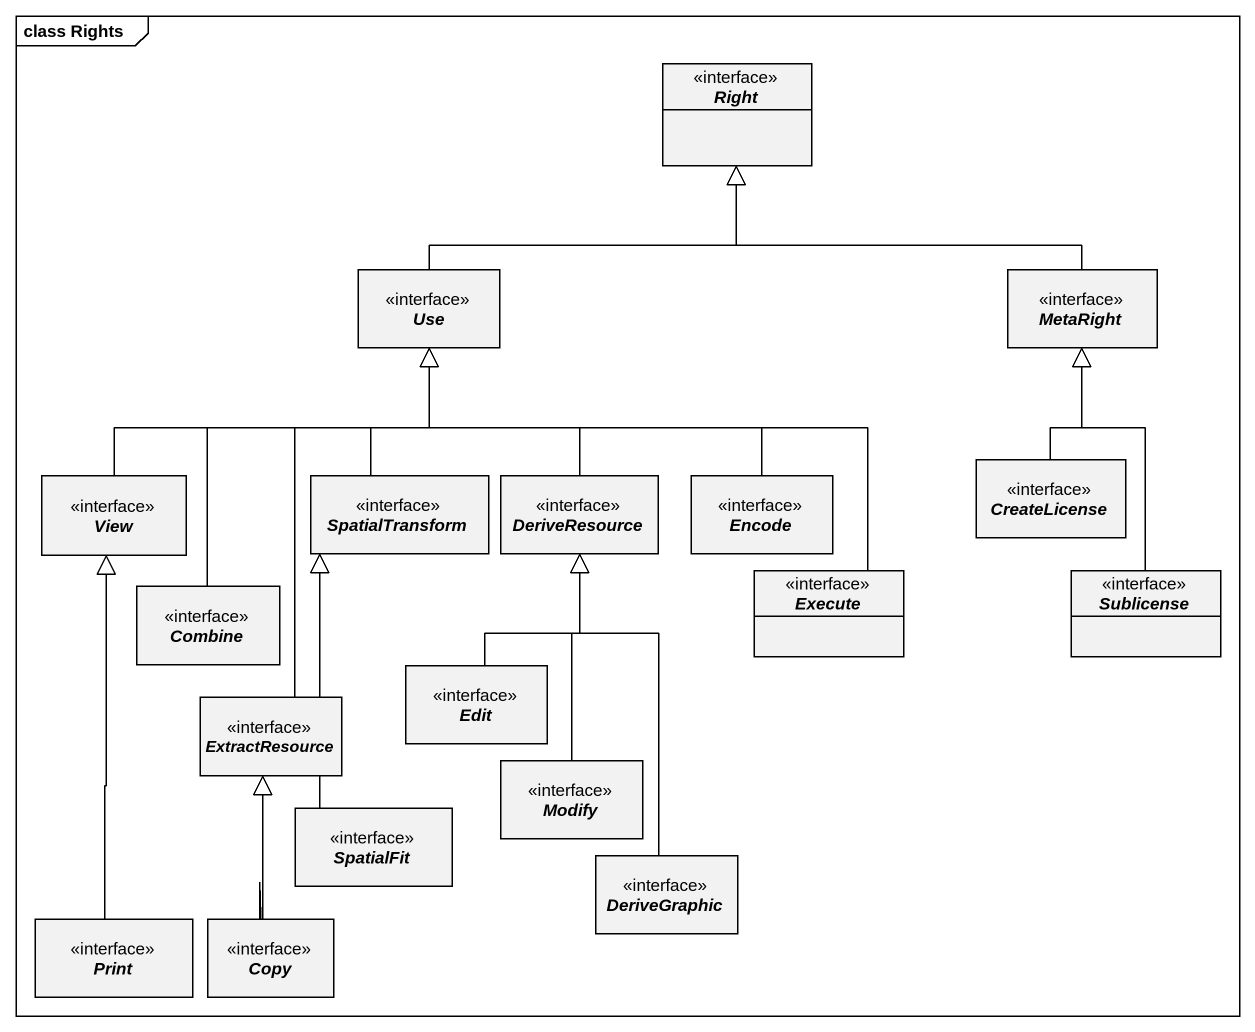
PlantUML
@startuml
mainframe class Rights
hide circle
hide empty members
interface "Right" as Right_
interface Use
interface MetaRight
interface View
interface SpatialTransform
interface DeriveResource
interface Encode
interface CreateLicense
interface Combine
interface Execute
interface Sublicense
interface ExtractResource
interface Edit
interface Modify
interface SpatialFit
interface Print
interface Copy
interface DeriveGraphic
Use -up-|> Right_
MetaRight -left-|> Right_
View -up-|> Use
SpatialTransform -up-|> Use
DeriveResource -up-|> Use
Encode -up-|> Use
CreateLicense -up-|> MetaRight
Combine -up-|> Use
Execute -up-|> Use
Sublicense -up-|> MetaRight
ExtractResource -up-|> Use
Edit -up-|> DeriveResource
Modify -up-|> DeriveResource
SpatialFit -up-|> SpatialTransform
Print -up-|> View
Copy -up-|> ExtractResource
DeriveGraphic -up-|> DeriveResource
@enduml
